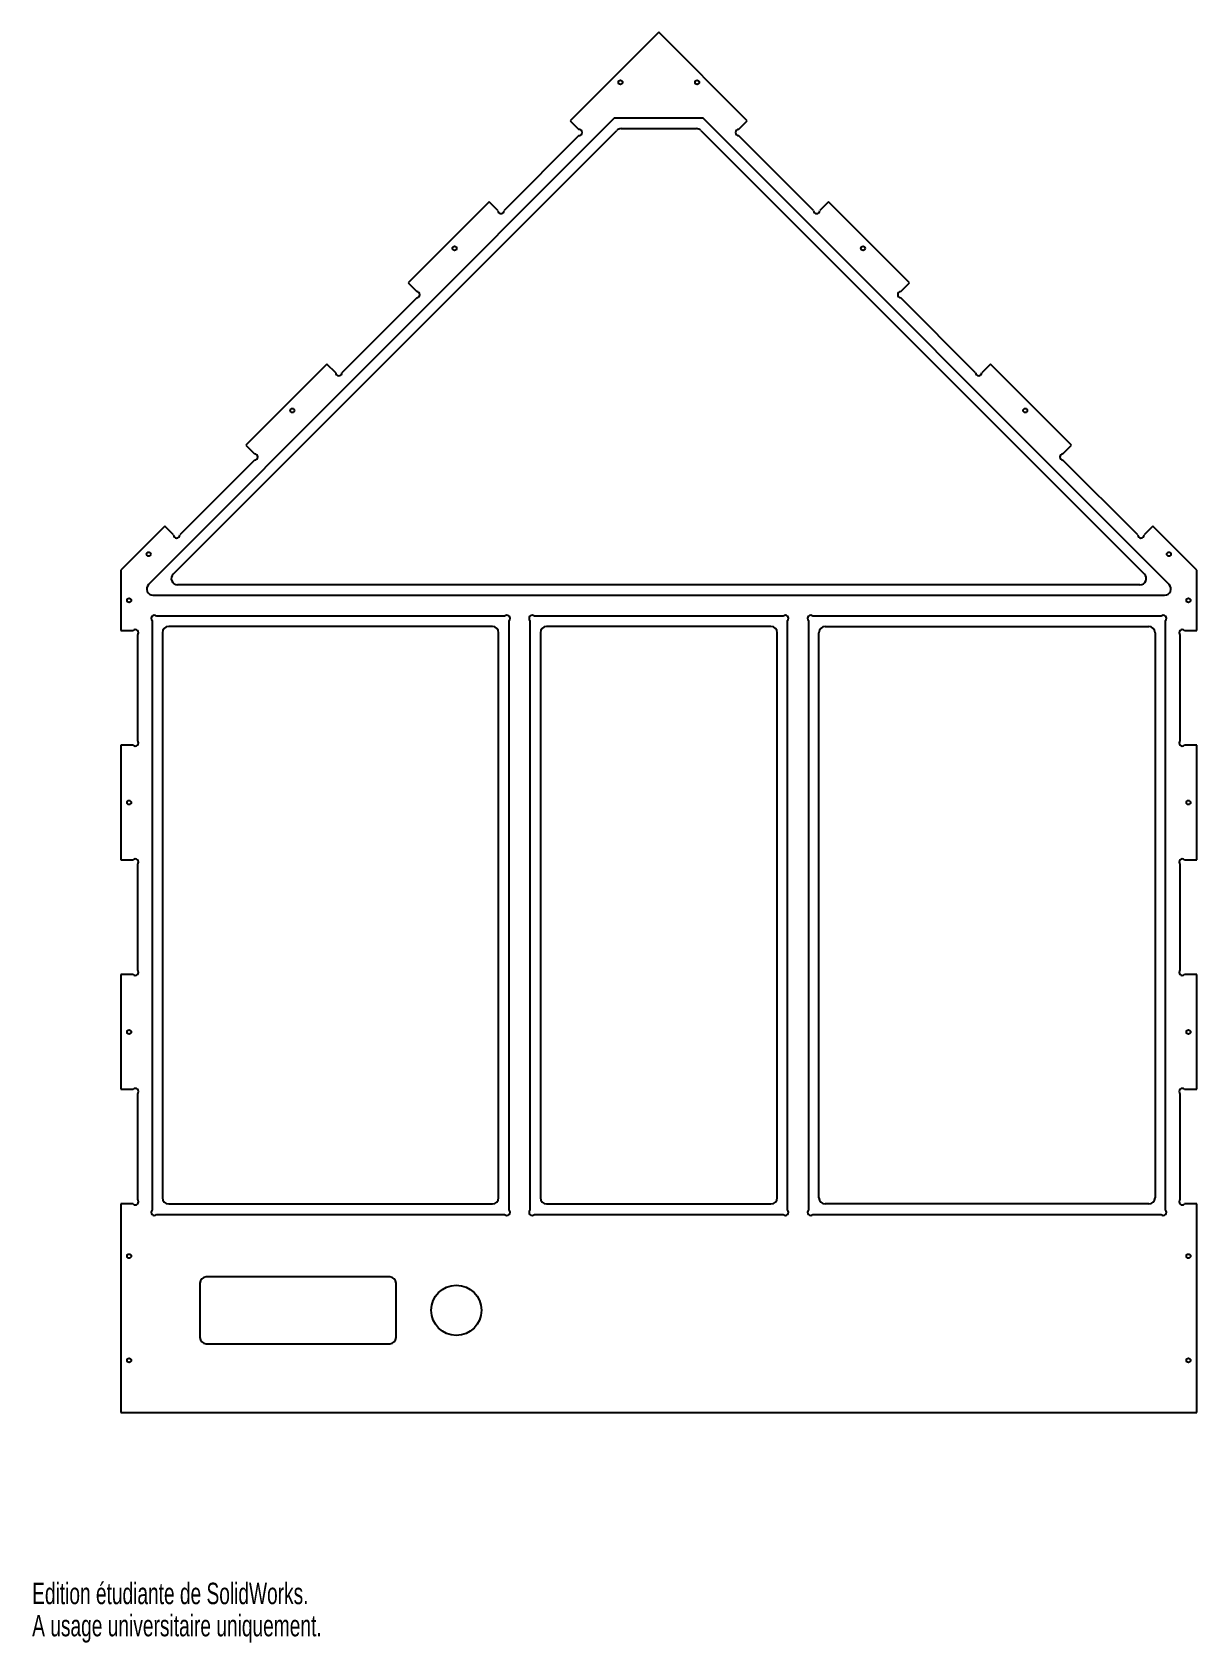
# Model space of a CAD drawing. Extents: x 0 to 279, y 0 to 386.
import ezdxf
from ezdxf.enums import TextEntityAlignment as Align

# ---------------------------------------------------------------- set-up
doc = ezdxf.new("R2010")
doc.units = 0
doc.layers.get('0').update_dxf_attribs({"linetype": 'CONTINUOUS'})

msp = doc.modelspace()

# ---------------------------------------------------------------- linework, layer by layer
at = {"color": 7, "linetype": 'CONTINUOUS'}
for p, q in [((150.24, 386.12), (129.03, 364.9)), ((171.45, 364.9), (150.24, 386.12)), ((139.57, 365.51), (27.89, 253.7)), ((129.03, 364.9), (131.1, 362.83)), ((160.91, 365.51), (139.57, 365.51)), ((141.23, 363.01), (159.25, 363.01)), ((272.59, 253.7), (160.91, 365.51)), ((169.37, 362.83), (171.45, 364.9)), ((33.8, 256.21), (140.17, 362.57)), ((131.1, 361.33), (113.16, 343.38)), ((160.31, 362.57), (266.68, 256.21)), ((187.32, 343.38), (169.37, 361.33)), ((109.58, 345.46), (90.14, 326.01)), ((111.66, 343.38), (109.58, 345.46)), ((190.9, 345.46), (188.82, 343.38)), ((210.34, 326.01), (190.9, 345.46)), ((90.14, 326.01), (92.21, 323.94)), ((208.27, 323.94), (210.34, 326.01)), ((92.21, 322.44), (74.27, 304.49)), ((226.21, 304.49), (208.27, 322.44)), ((70.69, 306.57), (51.24, 287.12)), ((72.77, 304.49), (70.69, 306.57)), ((229.79, 306.57), (227.71, 304.49)), ((249.23, 287.12), (229.79, 306.57)), ((51.24, 287.12), (53.32, 285.04)), ((247.16, 285.04), (249.23, 287.12)), ((53.32, 283.54), (35.38, 265.6)), ((265.1, 265.6), (247.16, 283.54)), ((31.8, 267.68), (21.24, 257.12)), ((33.88, 265.6), (31.8, 267.68)), ((268.68, 267.68), (266.6, 265.6)), ((279.24, 257.12), (268.68, 267.68)), ((21.24, 257.12), (21.24, 242.69)), ((279.24, 242.69), (279.24, 257.12)), ((28.95, 251.14), (271.53, 251.14)), ((265.62, 253.64), (34.86, 253.64)), ((28.74, 245.08), (28.74, 103.75)), ((113.29, 246.14), (29.8, 246.14)), ((110.35, 243.64), (32.74, 243.64)), ((114.35, 103.75), (114.35, 245.08)), ((119.35, 245.08), (119.35, 103.75)), ((180.07, 246.14), (120.41, 246.14)), ((177.13, 243.64), (123.35, 243.64)), ((181.13, 103.75), (181.13, 245.08)), ((186.13, 245.08), (186.13, 103.75)), ((270.68, 246.14), (187.19, 246.14)), ((190.13, 243.64), (267.74, 243.64)), ((271.74, 103.75), (271.74, 245.08)), ((21.24, 242.69), (24.18, 242.69)), ((25.24, 241.63), (25.24, 216.25)), ((31.24, 242.14), (31.24, 106.69)), ((111.85, 106.69), (111.85, 242.14)), ((121.85, 242.14), (121.85, 106.69)), ((178.63, 106.69), (178.63, 242.14)), ((188.63, 106.69), (188.63, 242.14)), ((269.24, 242.14), (269.24, 106.69)), ((275.24, 216.25), (275.24, 241.63)), ((276.3, 242.69), (279.24, 242.69)), ((21.24, 215.19), (21.24, 187.69)), ((24.18, 215.19), (21.24, 215.19)), ((279.24, 215.19), (276.3, 215.19)), ((279.24, 187.69), (279.24, 215.19)), ((21.24, 187.69), (24.18, 187.69)), ((25.24, 186.63), (25.24, 161.25)), ((275.24, 161.25), (275.24, 186.63)), ((276.3, 187.69), (279.24, 187.69)), ((21.24, 160.19), (21.24, 132.69)), ((24.18, 160.19), (21.24, 160.19)), ((279.24, 160.19), (276.3, 160.19)), ((279.24, 132.69), (279.24, 160.19)), ((21.24, 132.69), (24.18, 132.69)), ((25.24, 131.63), (25.24, 106.25)), ((275.24, 106.25), (275.24, 131.63)), ((276.3, 132.69), (279.24, 132.69)), ((21.24, 105.19), (21.24, 55.19)), ((24.18, 105.19), (21.24, 105.19)), ((32.74, 105.19), (110.35, 105.19)), ((123.35, 105.19), (177.13, 105.19)), ((267.74, 105.19), (190.13, 105.19)), ((279.24, 105.19), (276.3, 105.19)), ((279.24, 55.19), (279.24, 105.19)), ((29.8, 102.69), (113.29, 102.69)), ((120.41, 102.69), (180.07, 102.69)), ((187.19, 102.69), (270.68, 102.69)), ((40.24, 86.19), (40.24, 73.19)), ((85.74, 87.69), (41.74, 87.69)), ((87.24, 73.19), (87.24, 86.19)), ((41.74, 71.69), (85.74, 71.69)), ((21.24, 55.19), (279.24, 55.19))]:
    msp.add_line(p, q, dxfattribs=at)
for centre, radius in [((141.05, 374.1), 0.5), ((159.43, 374.1), 0.5), ((101.27, 334.32), 0.5), ((199.21, 334.32), 0.5), ((62.38, 295.43), 0.5), ((238.1, 295.43), 0.5), ((27.93, 260.98), 0.5), ((272.55, 260.98), 0.5), ((23.24, 249.91), 0.5), ((277.24, 249.91), 0.5), ((23.24, 201.44), 0.5), ((277.24, 201.44), 0.5), ((23.24, 146.44), 0.5), ((277.24, 146.44), 0.5), ((23.24, 92.69), 0.5), ((277.24, 92.69), 0.5), ((101.7, 79.7), 6), ((23.24, 67.69), 0.5), ((277.24, 67.69), 0.5)]:
    msp.add_circle(centre, radius, dxfattribs=at)
for centre, radius, start, end in [((141.23, 361.51), 1.5, 90, 135), ((159.25, 361.51), 1.5, 45, 90), ((131.1, 362.08), 0.75, 270, 90), ((169.37, 362.08), 0.75, 90, 270), ((112.41, 343.38), 0.75, 180, 360), ((188.07, 343.38), 0.75, 180, 0), ((92.21, 323.19), 0.75, 270, 90), ((208.27, 323.19), 0.75, 90, 270), ((73.52, 304.49), 0.75, 180, 0), ((226.96, 304.49), 0.75, 180, 360), ((53.32, 284.29), 0.75, 270, 90), ((247.16, 284.29), 0.75, 90, 270), ((34.63, 265.6), 0.75, 180, 0), ((265.85, 265.6), 0.75, 180, 360), ((34.86, 255.14), 1.5, 135, 270), ((265.62, 255.14), 1.5, 270, 45), ((28.95, 252.64), 1.5, 135.0325, 270), ((271.53, 252.64), 1.5, 270, 44.9675), ((29.27, 245.61), 0.75, 45, 225), ((32.74, 242.14), 1.5, 90, 180), ((110.35, 242.14), 1.5, 0, 90), ((113.82, 245.61), 0.75, 315, 135), ((119.88, 245.61), 0.75, 45, 225), ((123.35, 242.14), 1.5, 90, 180), ((177.13, 242.14), 1.5, 0, 90), ((180.6, 245.61), 0.75, 315, 135), ((186.66, 245.61), 0.75, 45, 225), ((190.13, 242.14), 1.5, 90, 180), ((267.74, 242.14), 1.5, 0, 90), ((271.21, 245.61), 0.75, 315, 135), ((24.71, 242.16), 0.75, 315, 135), ((275.77, 242.16), 0.75, 45, 225), ((24.71, 215.72), 0.75, 225, 45), ((275.77, 215.72), 0.75, 135, 315), ((24.71, 187.16), 0.75, 315, 135), ((275.77, 187.16), 0.75, 45, 225), ((24.71, 160.72), 0.75, 225, 45), ((275.77, 160.72), 0.75, 135, 315), ((24.71, 132.16), 0.75, 315, 135), ((275.77, 132.16), 0.75, 45, 225), ((24.71, 105.72), 0.75, 225, 45), ((32.74, 106.69), 1.5, 180, 270), ((110.35, 106.69), 1.5, 270, 0), ((123.35, 106.69), 1.5, 180, 270), ((177.13, 106.69), 1.5, 270, 0), ((190.13, 106.69), 1.5, 180, 270), ((267.74, 106.69), 1.5, 270, 0), ((275.77, 105.72), 0.75, 135, 315), ((29.27, 103.22), 0.75, 135, 315), ((113.82, 103.22), 0.75, 225, 45), ((119.88, 103.22), 0.75, 135, 315), ((180.6, 103.22), 0.75, 225, 45), ((186.66, 103.22), 0.75, 135, 315), ((271.21, 103.22), 0.75, 225, 45), ((41.74, 86.19), 1.5, 90, 180), ((85.74, 86.19), 1.5, 0, 90), ((41.74, 73.19), 1.5, 180, 270), ((85.74, 73.19), 1.5, 270, 0)]:
    msp.add_arc(centre, radius, start, end, dxfattribs=at)

# ---------------------------------------------------------------- texts
for s, width, p in [('Edition étudiante de SolidWorks.', 0.667188, (0, 7.71)), ('A usage universitaire uniquement.', 0.668182, (0, 0))]:
    msp.add_text(s, height=5.1381, dxfattribs=dict(at, width=width)).set_placement(p, align=Align.BOTTOM_LEFT)

doc.saveas('drawing.dxf')
